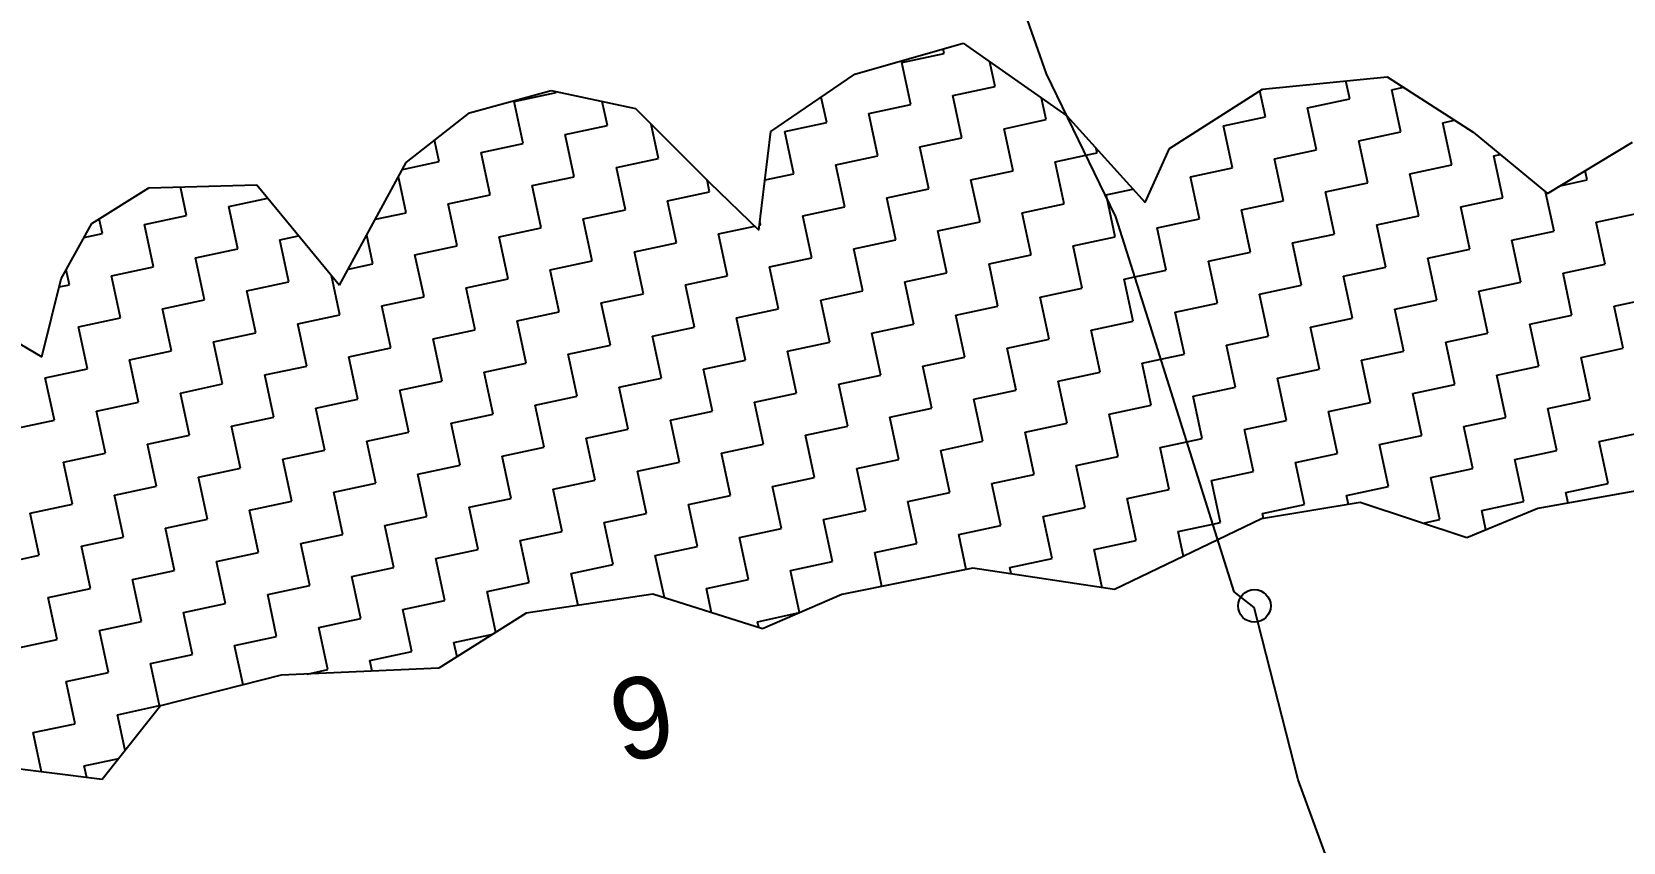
# Model space of a CAD drawing. Header units: metres. Extents: x 291285 to 296393, y 1982985 to 1990470.
# Drawn here: x 293679.7 to 294039.8, y 1988745.8 to 1988929.1 of the extents above; entities that cross this region are included whole.
import ezdxf

# ---------------------------------------------------------------- set-up
doc = ezdxf.new("R2010")
doc.units = ezdxf.units.M
for name, color, linetype in [('POLY_HATCH', 12, 'Continuous'), ('POLY_PARCEL', 6, 'Continuous'), ('SYM_STONE', 1, 'Continuous'), ('TEXT_PARCEL', 7, 'Continuous')]:
    doc.layers.add(name, color=color, linetype=linetype)
doc.styles.add('TEXT_MAP', font='')
doc.styles.get('TEXT_MAP').set_extended_font_data('Kruti Dev 050')

msp = doc.modelspace()

# ---------------------------------------------------------------- linework, layer by layer
at = {"layer": 'POLY_HATCH'}
for p, q in [((293865.92, 1988919.53), (293890.42, 1988926.56)), ((293890.42, 1988926.56), (293913.9, 1988910.14)), ((293846.96, 1988906.58), (293865.92, 1988919.53)), ((293958.18, 1988916.15), (293986.43, 1988918.99)), ((293986.43, 1988918.99), (294005.86, 1988906.43)), ((293778.74, 1988910.84), (293797.25, 1988915.87)), ((293797.25, 1988915.87), (293816.29, 1988911.76)), ((293937.18, 1988902.76), (293958.18, 1988916.15)), ((293816.29, 1988911.76), (293833.05, 1988895.06)), ((293764.4, 1988899.59), (293778.74, 1988910.84)), ((293913.9, 1988910.14), (293931.61, 1988890.54)), ((293844.25, 1988884.3), (293846.96, 1988906.58)), ((294005.86, 1988906.43), (294022.71, 1988892.6)), ((294022.71, 1988892.6), (294041.95, 1988904.19)), ((293931.61, 1988890.54), (293937.18, 1988902.76)), ((293749.33, 1988871.81), (293764.4, 1988899.59)), ((293693.27, 1988885.79), (293706.14, 1988893.88)), ((293706.14, 1988893.88), (293730.59, 1988894.49)), ((293730.59, 1988894.49), (293749.33, 1988871.81)), ((293833.05, 1988895.06), (293844.25, 1988884.3)), ((293686.33, 1988873.27), (293693.27, 1988885.79)), ((293681.92, 1988855.61), (293686.33, 1988873.27)), ((293670.9, 1988862.14), (293681.92, 1988855.61)), ((294049.67, 1988826.5), (294020.51, 1988821.32)), ((293980.32, 1988822.68), (293957.97, 1988818.97)), ((294004.47, 1988814.69), (293980.32, 1988822.68)), ((294020.51, 1988821.32), (294004.47, 1988814.69)), ((293957.97, 1988818.97), (293924.71, 1988802.95)), ((293892.67, 1988807.84), (293862.97, 1988801.84)), ((293924.71, 1988802.95), (293892.67, 1988807.84)), ((293820.2, 1988801.94), (293791.57, 1988797.59)), ((293845.04, 1988794.09), (293820.2, 1988801.94)), ((293862.97, 1988801.84), (293845.04, 1988794.09)), ((293791.57, 1988797.59), (293771.79, 1988785.18)), ((293771.79, 1988785.18), (293736.15, 1988783.6)), ((293736.15, 1988783.6), (293708.78, 1988776.67)), ((293708.78, 1988776.67), (293695.62, 1988759.98)), ((293695.62, 1988759.98), (293667.42, 1988763.55))]:
    msp.add_line(p, q, dxfattribs=at)
at = {"layer": 'POLY_HATCH', "linetype": 'Continuous'}
for p, q in [((293876.59, 1988922.2), (293886.12, 1988924.23)), ((293876.59, 1988922.2), (293886.12, 1988924.23)), ((293878.63, 1988912.67), (293876.59, 1988922.2)), ((293878.63, 1988912.67), (293876.59, 1988922.2)), ((293886.12, 1988924.23), (293885.9, 1988925.26)), ((293886.12, 1988924.23), (293885.9, 1988925.26)), ((293897.68, 1988916.75), (293896.49, 1988922.31)), ((293897.68, 1988916.75), (293896.49, 1988922.31)), ((293788.86, 1988913.38), (293798.38, 1988915.42)), ((293788.86, 1988913.38), (293798.38, 1988915.42)), ((293798.38, 1988915.42), (293798.33, 1988915.63)), ((293798.38, 1988915.42), (293798.33, 1988915.63)), ((293888.15, 1988914.71), (293897.68, 1988916.75)), ((293888.15, 1988914.71), (293897.68, 1988916.75)), ((293890.19, 1988905.19), (293888.15, 1988914.71)), ((293890.19, 1988905.19), (293888.15, 1988914.71)), ((293958.88, 1988909.93), (293957.63, 1988915.8)), ((293958.88, 1988909.93), (293957.63, 1988915.8)), ((293977.93, 1988914.01), (293977.06, 1988918.05)), ((293977.93, 1988914.01), (293977.06, 1988918.05)), ((293987.45, 1988916.05), (293990.1, 1988916.61)), ((293987.45, 1988916.05), (293990.1, 1988916.61)), ((293989.49, 1988906.52), (293987.45, 1988916.05)), ((293989.49, 1988906.52), (293987.45, 1988916.05)), ((293790.9, 1988903.86), (293788.86, 1988913.38)), ((293790.9, 1988903.86), (293788.86, 1988913.38)), ((293809.94, 1988907.93), (293808.77, 1988913.38)), ((293809.94, 1988907.93), (293808.77, 1988913.38)), ((293859.59, 1988908.6), (293858.35, 1988914.36)), ((293859.59, 1988908.6), (293858.35, 1988914.36)), ((293869.11, 1988910.64), (293878.63, 1988912.67)), ((293869.11, 1988910.64), (293878.63, 1988912.67)), ((293909.24, 1988909.27), (293908.2, 1988914.13)), ((293909.24, 1988909.27), (293908.2, 1988914.13)), ((293968.41, 1988911.97), (293977.93, 1988914.01)), ((293968.41, 1988911.97), (293977.93, 1988914.01)), ((293970.44, 1988902.45), (293968.41, 1988911.97)), ((293970.44, 1988902.45), (293968.41, 1988911.97)), ((293800.42, 1988905.9), (293809.94, 1988907.93)), ((293800.42, 1988905.9), (293809.94, 1988907.93)), ((293821.5, 1988900.45), (293819.83, 1988908.23)), ((293821.5, 1988900.45), (293819.83, 1988908.23)), ((293850.07, 1988906.56), (293859.59, 1988908.6)), ((293850.07, 1988906.56), (293859.59, 1988908.6)), ((293871.15, 1988901.12), (293869.11, 1988910.64)), ((293871.15, 1988901.12), (293869.11, 1988910.64)), ((293899.71, 1988907.23), (293909.24, 1988909.27)), ((293899.71, 1988907.23), (293909.24, 1988909.27)), ((293949.36, 1988907.89), (293958.88, 1988909.93)), ((293949.36, 1988907.89), (293958.88, 1988909.93)), ((293951.4, 1988898.37), (293949.36, 1988907.89)), ((293951.4, 1988898.37), (293949.36, 1988907.89)), ((293999.01, 1988908.56), (294001.67, 1988909.13)), ((293999.01, 1988908.56), (294001.67, 1988909.13)), ((294001.05, 1988899.04), (293999.01, 1988908.56)), ((294001.05, 1988899.04), (293999.01, 1988908.56)), ((293771.85, 1988899.78), (293770.82, 1988904.62)), ((293771.85, 1988899.78), (293770.82, 1988904.62)), ((293802.45, 1988896.37), (293800.42, 1988905.9)), ((293802.45, 1988896.37), (293800.42, 1988905.9)), ((293852.1, 1988897.04), (293850.07, 1988906.56)), ((293852.1, 1988897.04), (293850.07, 1988906.56)), ((293880.67, 1988903.15), (293890.19, 1988905.19)), ((293880.67, 1988903.15), (293890.19, 1988905.19)), ((293901.75, 1988897.71), (293899.71, 1988907.23)), ((293901.75, 1988897.71), (293899.71, 1988907.23)), ((293979.97, 1988904.49), (293989.49, 1988906.52)), ((293979.97, 1988904.49), (293989.49, 1988906.52)), ((293982, 1988894.96), (293979.97, 1988904.49)), ((293982, 1988894.96), (293979.97, 1988904.49)), ((293781.37, 1988901.82), (293790.9, 1988903.86)), ((293781.37, 1988901.82), (293790.9, 1988903.86)), ((293783.41, 1988892.3), (293781.37, 1988901.82)), ((293783.41, 1988892.3), (293781.37, 1988901.82)), ((293811.98, 1988898.41), (293821.5, 1988900.45)), ((293811.98, 1988898.41), (293821.5, 1988900.45)), ((293861.63, 1988899.08), (293871.15, 1988901.12)), ((293861.63, 1988899.08), (293871.15, 1988901.12)), ((293882.71, 1988893.63), (293880.67, 1988903.15)), ((293882.71, 1988893.63), (293880.67, 1988903.15)), ((293911.27, 1988899.74), (293918.23, 1988901.23)), ((293911.27, 1988899.74), (293918.23, 1988901.23)), ((293918.23, 1988901.23), (293920.8, 1988901.78)), ((293918.23, 1988901.23), (293920.8, 1988901.78)), ((293920.8, 1988901.78), (293920.59, 1988902.73)), ((293920.8, 1988901.78), (293920.59, 1988902.73)), ((293960.92, 1988900.41), (293970.44, 1988902.45)), ((293960.92, 1988900.41), (293970.44, 1988902.45)), ((293962.96, 1988890.89), (293960.92, 1988900.41)), ((293962.96, 1988890.89), (293960.92, 1988900.41)), ((294010.57, 1988901.08), (294012, 1988901.38)), ((294010.57, 1988901.08), (294012, 1988901.38)), ((294012.61, 1988891.55), (294010.57, 1988901.08)), ((294012.61, 1988891.55), (294010.57, 1988901.08)), ((293763.54, 1988898), (293771.85, 1988899.78)), ((293763.54, 1988898), (293771.85, 1988899.78)), ((293814.01, 1988888.89), (293811.98, 1988898.41)), ((293814.01, 1988888.89), (293811.98, 1988898.41)), ((293845.64, 1988895.66), (293852.1, 1988897.04)), ((293845.64, 1988895.66), (293852.1, 1988897.04)), ((293863.66, 1988889.56), (293861.63, 1988899.08)), ((293863.66, 1988889.56), (293861.63, 1988899.08)), ((293892.23, 1988895.67), (293901.75, 1988897.71)), ((293892.23, 1988895.67), (293901.75, 1988897.71)), ((293913.31, 1988890.22), (293911.27, 1988899.74)), ((293913.31, 1988890.22), (293911.27, 1988899.74)), ((293941.88, 1988896.33), (293951.4, 1988898.37)), ((293941.88, 1988896.33), (293951.4, 1988898.37)), ((293991.53, 1988897), (294001.05, 1988899.04)), ((293991.53, 1988897), (294001.05, 1988899.04)), ((293993.56, 1988887.48), (293991.53, 1988897)), ((293993.56, 1988887.48), (293991.53, 1988897)), ((294031.65, 1988895.63), (294031.21, 1988897.72)), ((294031.65, 1988895.63), (294031.21, 1988897.72)), ((293714.72, 1988887.56), (293713.33, 1988894.06)), ((293714.72, 1988887.56), (293713.33, 1988894.06)), ((293764.37, 1988888.22), (293762.63, 1988896.33)), ((293764.37, 1988888.22), (293762.63, 1988896.33)), ((293792.93, 1988894.34), (293802.45, 1988896.37)), ((293792.93, 1988894.34), (293802.45, 1988896.37)), ((293794.97, 1988884.81), (293792.93, 1988894.34)), ((293794.97, 1988884.81), (293792.93, 1988894.34)), ((293833.06, 1988892.96), (293832.49, 1988895.62)), ((293833.06, 1988892.96), (293832.49, 1988895.62)), ((293873.19, 1988891.59), (293882.71, 1988893.63)), ((293873.19, 1988891.59), (293882.71, 1988893.63)), ((293894.27, 1988886.15), (293892.23, 1988895.67)), ((293894.27, 1988886.15), (293892.23, 1988895.67)), ((293922.83, 1988892.26), (293928.88, 1988893.55)), ((293922.83, 1988892.26), (293928.88, 1988893.55)), ((293943.92, 1988886.81), (293941.88, 1988896.33)), ((293943.92, 1988886.81), (293941.88, 1988896.33)), ((293972.48, 1988892.93), (293982, 1988894.96)), ((293972.48, 1988892.93), (293982, 1988894.96)), ((294025.58, 1988894.33), (294031.65, 1988895.63)), ((294025.58, 1988894.33), (294031.65, 1988895.63)), ((293724.24, 1988889.59), (293733.07, 1988891.48)), ((293724.24, 1988889.59), (293733.07, 1988891.48)), ((293726.28, 1988880.07), (293724.24, 1988889.59)), ((293726.28, 1988880.07), (293724.24, 1988889.59)), ((293773.89, 1988890.26), (293783.41, 1988892.3)), ((293773.89, 1988890.26), (293783.41, 1988892.3)), ((293775.93, 1988880.74), (293773.89, 1988890.26)), ((293775.93, 1988880.74), (293773.89, 1988890.26)), ((293823.54, 1988890.93), (293833.06, 1988892.96)), ((293823.54, 1988890.93), (293833.06, 1988892.96)), ((293825.57, 1988881.4), (293823.54, 1988890.93)), ((293825.57, 1988881.4), (293823.54, 1988890.93)), ((293854.14, 1988887.52), (293863.66, 1988889.56)), ((293854.14, 1988887.52), (293863.66, 1988889.56)), ((293875.22, 1988882.07), (293873.19, 1988891.59)), ((293875.22, 1988882.07), (293873.19, 1988891.59)), ((293903.79, 1988888.18), (293913.31, 1988890.22)), ((293903.79, 1988888.18), (293913.31, 1988890.22)), ((293923.02, 1988891.38), (293922.83, 1988892.26)), ((293923.02, 1988891.38), (293922.83, 1988892.26)), ((293924.87, 1988882.74), (293923.02, 1988891.38)), ((293924.87, 1988882.74), (293923.02, 1988891.38)), ((293953.44, 1988888.85), (293962.96, 1988890.89)), ((293953.44, 1988888.85), (293962.96, 1988890.89)), ((293974.52, 1988883.4), (293972.48, 1988892.93)), ((293974.52, 1988883.4), (293972.48, 1988892.93)), ((294003.09, 1988889.52), (294012.61, 1988891.55)), ((294003.09, 1988889.52), (294012.61, 1988891.55)), ((294005.12, 1988879.99), (294003.09, 1988889.52)), ((294005.12, 1988879.99), (294003.09, 1988889.52)), ((294024.17, 1988884.07), (294022.27, 1988892.96)), ((294024.17, 1988884.07), (294022.27, 1988892.96)), ((293695.67, 1988883.48), (293694.95, 1988886.85)), ((293695.67, 1988883.48), (293694.95, 1988886.85)), ((293705.2, 1988885.52), (293714.72, 1988887.56)), ((293705.2, 1988885.52), (293714.72, 1988887.56)), ((293757.43, 1988886.74), (293764.37, 1988888.22)), ((293757.43, 1988886.74), (293764.37, 1988888.22)), ((293804.49, 1988886.85), (293814.01, 1988888.89)), ((293804.49, 1988886.85), (293814.01, 1988888.89)), ((293806.53, 1988877.33), (293804.49, 1988886.85)), ((293806.53, 1988877.33), (293804.49, 1988886.85)), ((293844.62, 1988885.48), (293844.48, 1988886.14)), ((293844.62, 1988885.48), (293844.48, 1988886.14)), ((293856.18, 1988878), (293854.14, 1988887.52)), ((293856.18, 1988878), (293854.14, 1988887.52)), ((293884.75, 1988884.11), (293894.27, 1988886.15)), ((293884.75, 1988884.11), (293894.27, 1988886.15)), ((293905.83, 1988878.66), (293903.79, 1988888.18)), ((293905.83, 1988878.66), (293903.79, 1988888.18)), ((293934.39, 1988884.77), (293943.92, 1988886.81)), ((293934.39, 1988884.77), (293943.92, 1988886.81)), ((293955.48, 1988879.33), (293953.44, 1988888.85)), ((293955.48, 1988879.33), (293953.44, 1988888.85)), ((293984.04, 1988885.44), (293993.56, 1988887.48)), ((293984.04, 1988885.44), (293993.56, 1988887.48)), ((294033.69, 1988886.11), (294043.21, 1988888.15)), ((294033.69, 1988886.11), (294043.21, 1988888.15)), ((294035.73, 1988876.59), (294033.69, 1988886.11)), ((294035.73, 1988876.59), (294033.69, 1988886.11)), ((293691.49, 1988882.59), (293695.67, 1988883.48)), ((293691.49, 1988882.59), (293695.67, 1988883.48)), ((293707.23, 1988876), (293705.2, 1988885.52)), ((293707.23, 1988876), (293705.2, 1988885.52)), ((293735.8, 1988882.11), (293740.07, 1988883.02)), ((293735.8, 1988882.11), (293740.07, 1988883.02)), ((293756.88, 1988876.66), (293755.49, 1988883.16)), ((293756.88, 1988876.66), (293755.49, 1988883.16)), ((293785.45, 1988882.78), (293794.97, 1988884.81)), ((293785.45, 1988882.78), (293794.97, 1988884.81)), ((293787.49, 1988873.25), (293785.45, 1988882.78)), ((293787.49, 1988873.25), (293785.45, 1988882.78)), ((293835.1, 1988883.44), (293843.31, 1988885.2)), ((293835.1, 1988883.44), (293843.31, 1988885.2)), ((293837.13, 1988873.92), (293835.1, 1988883.44)), ((293837.13, 1988873.92), (293835.1, 1988883.44)), ((293844.39, 1988885.43), (293844.62, 1988885.48)), ((293844.39, 1988885.43), (293844.62, 1988885.48)), ((293886.78, 1988874.59), (293884.75, 1988884.11)), ((293886.78, 1988874.59), (293884.75, 1988884.11)), ((293915.35, 1988880.7), (293924.87, 1988882.74)), ((293915.35, 1988880.7), (293924.87, 1988882.74)), ((293936.43, 1988875.25), (293934.39, 1988884.77)), ((293936.43, 1988875.25), (293934.39, 1988884.77)), ((293965, 1988881.37), (293974.52, 1988883.4)), ((293965, 1988881.37), (293974.52, 1988883.4)), ((293986.08, 1988875.92), (293984.04, 1988885.44)), ((293986.08, 1988875.92), (293984.04, 1988885.44)), ((294014.65, 1988882.03), (294024.17, 1988884.07)), ((294014.65, 1988882.03), (294024.17, 1988884.07)), ((293716.76, 1988878.03), (293726.28, 1988880.07)), ((293716.76, 1988878.03), (293726.28, 1988880.07)), ((293737.84, 1988872.59), (293735.8, 1988882.11)), ((293737.84, 1988872.59), (293735.8, 1988882.11)), ((293766.4, 1988878.7), (293775.93, 1988880.74)), ((293766.4, 1988878.7), (293775.93, 1988880.74)), ((293768.44, 1988869.18), (293766.4, 1988878.7)), ((293768.44, 1988869.18), (293766.4, 1988878.7)), ((293816.05, 1988879.37), (293825.57, 1988881.4)), ((293816.05, 1988879.37), (293825.57, 1988881.4)), ((293818.09, 1988869.84), (293816.05, 1988879.37)), ((293818.09, 1988869.84), (293816.05, 1988879.37)), ((293865.7, 1988880.03), (293875.22, 1988882.07)), ((293865.7, 1988880.03), (293875.22, 1988882.07)), ((293867.74, 1988870.51), (293865.7, 1988880.03)), ((293867.74, 1988870.51), (293865.7, 1988880.03)), ((293917.39, 1988871.18), (293915.35, 1988880.7)), ((293917.39, 1988871.18), (293915.35, 1988880.7)), ((293945.95, 1988877.29), (293955.48, 1988879.33)), ((293945.95, 1988877.29), (293955.48, 1988879.33)), ((293967.04, 1988871.84), (293965, 1988881.37)), ((293967.04, 1988871.84), (293965, 1988881.37)), ((293995.6, 1988877.96), (294005.12, 1988879.99)), ((293995.6, 1988877.96), (294005.12, 1988879.99)), ((294016.68, 1988872.51), (294014.65, 1988882.03)), ((294016.68, 1988872.51), (294014.65, 1988882.03)), ((293688.19, 1988871.92), (293687.46, 1988875.32)), ((293688.19, 1988871.92), (293687.46, 1988875.32)), ((293697.71, 1988873.96), (293707.23, 1988876)), ((293697.71, 1988873.96), (293707.23, 1988876)), ((293718.79, 1988868.51), (293716.76, 1988878.03)), ((293718.79, 1988868.51), (293716.76, 1988878.03)), ((293751.32, 1988875.47), (293756.88, 1988876.66)), ((293751.32, 1988875.47), (293756.88, 1988876.66)), ((293797.01, 1988875.29), (293806.53, 1988877.33)), ((293797.01, 1988875.29), (293806.53, 1988877.33)), ((293799.05, 1988865.77), (293797.01, 1988875.29)), ((293799.05, 1988865.77), (293797.01, 1988875.29)), ((293846.66, 1988875.96), (293856.18, 1988878)), ((293846.66, 1988875.96), (293856.18, 1988878)), ((293848.69, 1988866.44), (293846.66, 1988875.96)), ((293848.69, 1988866.44), (293846.66, 1988875.96)), ((293896.31, 1988876.62), (293905.83, 1988878.66)), ((293896.31, 1988876.62), (293905.83, 1988878.66)), ((293898.34, 1988867.1), (293896.31, 1988876.62)), ((293898.34, 1988867.1), (293896.31, 1988876.62)), ((293929.29, 1988873.72), (293936.43, 1988875.25)), ((293929.29, 1988873.72), (293936.43, 1988875.25)), ((293947.99, 1988867.77), (293945.95, 1988877.29)), ((293947.99, 1988867.77), (293945.95, 1988877.29)), ((293976.56, 1988873.88), (293986.08, 1988875.92)), ((293976.56, 1988873.88), (293986.08, 1988875.92)), ((293997.64, 1988868.43), (293995.6, 1988877.96)), ((293997.64, 1988868.43), (293995.6, 1988877.96)), ((294026.21, 1988874.55), (294035.73, 1988876.59)), ((294026.21, 1988874.55), (294035.73, 1988876.59)), ((293685.87, 1988871.42), (293688.19, 1988871.92)), ((293685.87, 1988871.42), (293688.19, 1988871.92)), ((293699.75, 1988864.44), (293697.71, 1988873.96)), ((293699.75, 1988864.44), (293697.71, 1988873.96)), ((293728.32, 1988870.55), (293737.84, 1988872.59)), ((293728.32, 1988870.55), (293737.84, 1988872.59)), ((293749.4, 1988865.1), (293747.48, 1988874.05)), ((293749.4, 1988865.1), (293747.48, 1988874.05)), ((293777.96, 1988871.22), (293787.49, 1988873.25)), ((293777.96, 1988871.22), (293787.49, 1988873.25)), ((293827.61, 1988871.88), (293837.13, 1988873.92)), ((293827.61, 1988871.88), (293837.13, 1988873.92)), ((293829.65, 1988862.36), (293827.61, 1988871.88)), ((293829.65, 1988862.36), (293827.61, 1988871.88)), ((293877.26, 1988872.55), (293886.78, 1988874.59)), ((293877.26, 1988872.55), (293886.78, 1988874.59)), ((293879.3, 1988863.03), (293877.26, 1988872.55)), ((293879.3, 1988863.03), (293877.26, 1988872.55)), ((293926.91, 1988873.21), (293929.29, 1988873.72)), ((293926.91, 1988873.21), (293929.29, 1988873.72)), ((293928.95, 1988863.69), (293926.91, 1988873.21)), ((293928.95, 1988863.69), (293926.91, 1988873.21)), ((293957.51, 1988869.81), (293967.04, 1988871.84)), ((293957.51, 1988869.81), (293967.04, 1988871.84)), ((293978.6, 1988864.36), (293976.56, 1988873.88)), ((293978.6, 1988864.36), (293976.56, 1988873.88)), ((294007.16, 1988870.47), (294016.68, 1988872.51)), ((294007.16, 1988870.47), (294016.68, 1988872.51)), ((294028.24, 1988865.03), (294026.21, 1988874.55)), ((294028.24, 1988865.03), (294026.21, 1988874.55)), ((293709.27, 1988866.47), (293718.79, 1988868.51)), ((293709.27, 1988866.47), (293718.79, 1988868.51)), ((293730.35, 1988861.03), (293728.32, 1988870.55)), ((293730.35, 1988861.03), (293728.32, 1988870.55)), ((293758.92, 1988867.14), (293768.44, 1988869.18)), ((293758.92, 1988867.14), (293768.44, 1988869.18)), ((293780, 1988861.69), (293777.96, 1988871.22)), ((293780, 1988861.69), (293777.96, 1988871.22)), ((293808.57, 1988867.81), (293818.09, 1988869.84)), ((293808.57, 1988867.81), (293818.09, 1988869.84)), ((293858.22, 1988868.47), (293867.74, 1988870.51)), ((293858.22, 1988868.47), (293867.74, 1988870.51)), ((293860.25, 1988858.95), (293858.22, 1988868.47)), ((293860.25, 1988858.95), (293858.22, 1988868.47)), ((293907.87, 1988869.14), (293917.39, 1988871.18)), ((293907.87, 1988869.14), (293917.39, 1988871.18)), ((293909.9, 1988859.62), (293907.87, 1988869.14)), ((293909.9, 1988859.62), (293907.87, 1988869.14)), ((293959.55, 1988860.28), (293957.51, 1988869.81)), ((293959.55, 1988860.28), (293957.51, 1988869.81)), ((293988.12, 1988866.4), (293997.64, 1988868.43)), ((293988.12, 1988866.4), (293997.64, 1988868.43)), ((294009.2, 1988860.95), (294007.16, 1988870.47)), ((294009.2, 1988860.95), (294007.16, 1988870.47)), ((294037.77, 1988867.06), (294047.29, 1988869.1)), ((294037.77, 1988867.06), (294047.29, 1988869.1)), ((293690.23, 1988862.4), (293699.75, 1988864.44)), ((293690.23, 1988862.4), (293699.75, 1988864.44)), ((293711.31, 1988856.95), (293709.27, 1988866.47)), ((293711.31, 1988856.95), (293709.27, 1988866.47)), ((293739.88, 1988863.06), (293749.4, 1988865.1)), ((293739.88, 1988863.06), (293749.4, 1988865.1)), ((293760.96, 1988857.62), (293758.92, 1988867.14)), ((293760.96, 1988857.62), (293758.92, 1988867.14)), ((293789.52, 1988863.73), (293799.05, 1988865.77)), ((293789.52, 1988863.73), (293799.05, 1988865.77)), ((293810.61, 1988858.28), (293808.57, 1988867.81)), ((293810.61, 1988858.28), (293808.57, 1988867.81)), ((293839.17, 1988864.4), (293848.69, 1988866.44)), ((293839.17, 1988864.4), (293848.69, 1988866.44)), ((293841.21, 1988854.88), (293839.17, 1988864.4)), ((293841.21, 1988854.88), (293839.17, 1988864.4)), ((293888.82, 1988865.06), (293898.34, 1988867.1)), ((293888.82, 1988865.06), (293898.34, 1988867.1)), ((293890.86, 1988855.54), (293888.82, 1988865.06)), ((293890.86, 1988855.54), (293888.82, 1988865.06)), ((293938.47, 1988865.73), (293947.99, 1988867.77)), ((293938.47, 1988865.73), (293947.99, 1988867.77)), ((293940.51, 1988856.21), (293938.47, 1988865.73)), ((293940.51, 1988856.21), (293938.47, 1988865.73)), ((293969.07, 1988862.32), (293978.6, 1988864.36)), ((293969.07, 1988862.32), (293978.6, 1988864.36)), ((293990.16, 1988856.87), (293988.12, 1988866.4)), ((293990.16, 1988856.87), (293988.12, 1988866.4)), ((294018.72, 1988862.99), (294028.24, 1988865.03)), ((294018.72, 1988862.99), (294028.24, 1988865.03)), ((294039.8, 1988857.54), (294037.77, 1988867.06)), ((294039.8, 1988857.54), (294037.77, 1988867.06)), ((293692.26, 1988852.88), (293690.23, 1988862.4)), ((293692.26, 1988852.88), (293690.23, 1988862.4)), ((293720.83, 1988858.99), (293730.35, 1988861.03)), ((293720.83, 1988858.99), (293730.35, 1988861.03)), ((293741.91, 1988853.54), (293739.88, 1988863.06)), ((293741.91, 1988853.54), (293739.88, 1988863.06)), ((293770.48, 1988859.66), (293780, 1988861.69)), ((293770.48, 1988859.66), (293780, 1988861.69)), ((293791.56, 1988854.21), (293789.52, 1988863.73)), ((293791.56, 1988854.21), (293789.52, 1988863.73)), ((293820.13, 1988860.32), (293829.65, 1988862.36)), ((293820.13, 1988860.32), (293829.65, 1988862.36)), ((293869.78, 1988860.99), (293879.3, 1988863.03)), ((293869.78, 1988860.99), (293879.3, 1988863.03)), ((293871.81, 1988851.47), (293869.78, 1988860.99)), ((293871.81, 1988851.47), (293869.78, 1988860.99)), ((293919.43, 1988861.66), (293928.95, 1988863.69)), ((293919.43, 1988861.66), (293928.95, 1988863.69)), ((293921.46, 1988852.13), (293919.43, 1988861.66)), ((293921.46, 1988852.13), (293919.43, 1988861.66)), ((293971.11, 1988852.8), (293969.07, 1988862.32)), ((293971.11, 1988852.8), (293969.07, 1988862.32)), ((293999.68, 1988858.91), (294009.2, 1988860.95)), ((293999.68, 1988858.91), (294009.2, 1988860.95)), ((294020.76, 1988853.47), (294018.72, 1988862.99)), ((294020.76, 1988853.47), (294018.72, 1988862.99)), ((293722.87, 1988849.47), (293720.83, 1988858.99)), ((293722.87, 1988849.47), (293720.83, 1988858.99)), ((293751.44, 1988855.58), (293760.96, 1988857.62)), ((293751.44, 1988855.58), (293760.96, 1988857.62)), ((293772.52, 1988850.13), (293770.48, 1988859.66)), ((293772.52, 1988850.13), (293770.48, 1988859.66)), ((293801.08, 1988856.25), (293810.61, 1988858.28)), ((293801.08, 1988856.25), (293810.61, 1988858.28)), ((293822.17, 1988850.8), (293820.13, 1988860.32)), ((293822.17, 1988850.8), (293820.13, 1988860.32)), ((293850.73, 1988856.91), (293860.25, 1988858.95)), ((293850.73, 1988856.91), (293860.25, 1988858.95)), ((293900.38, 1988857.58), (293909.9, 1988859.62)), ((293900.38, 1988857.58), (293909.9, 1988859.62)), ((293902.42, 1988848.06), (293900.38, 1988857.58)), ((293902.42, 1988848.06), (293900.38, 1988857.58)), ((293950.03, 1988858.25), (293959.55, 1988860.28)), ((293950.03, 1988858.25), (293959.55, 1988860.28)), ((293952.07, 1988848.72), (293950.03, 1988858.25)), ((293952.07, 1988848.72), (293950.03, 1988858.25)), ((294001.72, 1988849.39), (293999.68, 1988858.91)), ((294001.72, 1988849.39), (293999.68, 1988858.91)), ((294030.28, 1988855.5), (294039.8, 1988857.54)), ((294030.28, 1988855.5), (294039.8, 1988857.54)), ((293701.79, 1988854.91), (293711.31, 1988856.95)), ((293701.79, 1988854.91), (293711.31, 1988856.95)), ((293703.82, 1988845.39), (293701.79, 1988854.91)), ((293703.82, 1988845.39), (293701.79, 1988854.91)), ((293732.39, 1988851.51), (293741.91, 1988853.54)), ((293732.39, 1988851.51), (293741.91, 1988853.54)), ((293753.47, 1988846.06), (293751.44, 1988855.58)), ((293753.47, 1988846.06), (293751.44, 1988855.58)), ((293782.04, 1988852.17), (293791.56, 1988854.21)), ((293782.04, 1988852.17), (293791.56, 1988854.21)), ((293803.12, 1988846.72), (293801.08, 1988856.25)), ((293803.12, 1988846.72), (293801.08, 1988856.25)), ((293831.69, 1988852.84), (293841.21, 1988854.88)), ((293831.69, 1988852.84), (293841.21, 1988854.88)), ((293852.77, 1988847.39), (293850.73, 1988856.91)), ((293852.77, 1988847.39), (293850.73, 1988856.91)), ((293881.34, 1988853.5), (293890.86, 1988855.54)), ((293881.34, 1988853.5), (293890.86, 1988855.54)), ((293883.37, 1988843.98), (293881.34, 1988853.5)), ((293883.37, 1988843.98), (293881.34, 1988853.5)), ((293930.98, 1988854.17), (293935.18, 1988855.07)), ((293930.98, 1988854.17), (293935.18, 1988855.07)), ((293933.02, 1988844.65), (293930.98, 1988854.17)), ((293933.02, 1988844.65), (293930.98, 1988854.17)), ((293935.18, 1988855.07), (293940.51, 1988856.21)), ((293935.18, 1988855.07), (293940.51, 1988856.21)), ((293980.63, 1988854.84), (293990.16, 1988856.87)), ((293980.63, 1988854.84), (293990.16, 1988856.87)), ((293982.67, 1988845.31), (293980.63, 1988854.84)), ((293982.67, 1988845.31), (293980.63, 1988854.84)), ((294032.32, 1988845.98), (294030.28, 1988855.5)), ((294032.32, 1988845.98), (294030.28, 1988855.5)), ((293682.74, 1988850.84), (293692.26, 1988852.88)), ((293682.74, 1988850.84), (293692.26, 1988852.88)), ((293684.78, 1988841.32), (293682.74, 1988850.84)), ((293684.78, 1988841.32), (293682.74, 1988850.84)), ((293734.43, 1988841.98), (293732.39, 1988851.51)), ((293734.43, 1988841.98), (293732.39, 1988851.51)), ((293762.99, 1988848.1), (293772.52, 1988850.13)), ((293762.99, 1988848.1), (293772.52, 1988850.13)), ((293784.08, 1988842.65), (293782.04, 1988852.17)), ((293784.08, 1988842.65), (293782.04, 1988852.17)), ((293812.64, 1988848.76), (293822.17, 1988850.8)), ((293812.64, 1988848.76), (293822.17, 1988850.8)), ((293833.73, 1988843.32), (293831.69, 1988852.84)), ((293833.73, 1988843.32), (293831.69, 1988852.84)), ((293862.29, 1988849.43), (293871.81, 1988851.47)), ((293862.29, 1988849.43), (293871.81, 1988851.47)), ((293911.94, 1988850.1), (293921.46, 1988852.13)), ((293911.94, 1988850.1), (293921.46, 1988852.13)), ((293913.98, 1988840.57), (293911.94, 1988850.1)), ((293913.98, 1988840.57), (293911.94, 1988850.1)), ((293961.59, 1988850.76), (293971.11, 1988852.8)), ((293961.59, 1988850.76), (293971.11, 1988852.8)), ((293963.63, 1988841.24), (293961.59, 1988850.76)), ((293963.63, 1988841.24), (293961.59, 1988850.76)), ((294011.24, 1988851.43), (294020.76, 1988853.47)), ((294011.24, 1988851.43), (294020.76, 1988853.47)), ((294013.28, 1988841.91), (294011.24, 1988851.43)), ((294013.28, 1988841.91), (294011.24, 1988851.43)), ((293713.35, 1988847.43), (293722.87, 1988849.47)), ((293713.35, 1988847.43), (293722.87, 1988849.47)), ((293715.38, 1988837.91), (293713.35, 1988847.43)), ((293715.38, 1988837.91), (293713.35, 1988847.43)), ((293765.03, 1988838.57), (293762.99, 1988848.1)), ((293765.03, 1988838.57), (293762.99, 1988848.1)), ((293793.6, 1988844.69), (293803.12, 1988846.72)), ((293793.6, 1988844.69), (293803.12, 1988846.72)), ((293814.68, 1988839.24), (293812.64, 1988848.76)), ((293814.68, 1988839.24), (293812.64, 1988848.76)), ((293843.25, 1988845.35), (293852.77, 1988847.39)), ((293843.25, 1988845.35), (293852.77, 1988847.39)), ((293864.33, 1988839.91), (293862.29, 1988849.43)), ((293864.33, 1988839.91), (293862.29, 1988849.43)), ((293892.9, 1988846.02), (293902.42, 1988848.06)), ((293892.9, 1988846.02), (293902.42, 1988848.06)), ((293942.54, 1988846.69), (293952.07, 1988848.72)), ((293942.54, 1988846.69), (293952.07, 1988848.72)), ((293944.58, 1988837.16), (293942.54, 1988846.69)), ((293944.58, 1988837.16), (293942.54, 1988846.69)), ((293992.19, 1988847.35), (294001.72, 1988849.39)), ((293992.19, 1988847.35), (294001.72, 1988849.39)), ((293994.23, 1988837.83), (293992.19, 1988847.35)), ((293994.23, 1988837.83), (293992.19, 1988847.35)), ((293694.3, 1988843.35), (293703.82, 1988845.39)), ((293694.3, 1988843.35), (293703.82, 1988845.39)), ((293696.34, 1988833.83), (293694.3, 1988843.35)), ((293696.34, 1988833.83), (293694.3, 1988843.35)), ((293743.95, 1988844.02), (293753.47, 1988846.06)), ((293743.95, 1988844.02), (293753.47, 1988846.06)), ((293745.99, 1988834.5), (293743.95, 1988844.02)), ((293745.99, 1988834.5), (293743.95, 1988844.02)), ((293795.64, 1988835.16), (293793.6, 1988844.69)), ((293795.64, 1988835.16), (293793.6, 1988844.69)), ((293824.2, 1988841.28), (293833.73, 1988843.32)), ((293824.2, 1988841.28), (293833.73, 1988843.32)), ((293845.29, 1988835.83), (293843.25, 1988845.35)), ((293845.29, 1988835.83), (293843.25, 1988845.35)), ((293873.85, 1988841.94), (293883.37, 1988843.98)), ((293873.85, 1988841.94), (293883.37, 1988843.98)), ((293894.93, 1988836.5), (293892.9, 1988846.02)), ((293894.93, 1988836.5), (293892.9, 1988846.02)), ((293923.5, 1988842.61), (293933.02, 1988844.65)), ((293923.5, 1988842.61), (293933.02, 1988844.65)), ((293973.15, 1988843.28), (293982.67, 1988845.31)), ((293973.15, 1988843.28), (293982.67, 1988845.31)), ((293975.19, 1988833.75), (293973.15, 1988843.28)), ((293975.19, 1988833.75), (293973.15, 1988843.28)), ((294022.8, 1988843.94), (294032.32, 1988845.98)), ((294022.8, 1988843.94), (294032.32, 1988845.98)), ((294024.84, 1988834.42), (294022.8, 1988843.94)), ((294024.84, 1988834.42), (294022.8, 1988843.94)), ((293675.26, 1988839.28), (293684.78, 1988841.32)), ((293675.26, 1988839.28), (293684.78, 1988841.32)), ((293724.91, 1988839.95), (293734.43, 1988841.98)), ((293724.91, 1988839.95), (293734.43, 1988841.98)), ((293726.94, 1988830.42), (293724.91, 1988839.95)), ((293726.94, 1988830.42), (293724.91, 1988839.95)), ((293774.55, 1988840.61), (293784.08, 1988842.65)), ((293774.55, 1988840.61), (293784.08, 1988842.65)), ((293776.59, 1988831.09), (293774.55, 1988840.61)), ((293776.59, 1988831.09), (293774.55, 1988840.61)), ((293805.16, 1988837.2), (293814.68, 1988839.24)), ((293805.16, 1988837.2), (293814.68, 1988839.24)), ((293826.24, 1988831.76), (293824.2, 1988841.28)), ((293826.24, 1988831.76), (293824.2, 1988841.28)), ((293854.81, 1988837.87), (293864.33, 1988839.91)), ((293854.81, 1988837.87), (293864.33, 1988839.91)), ((293875.89, 1988832.42), (293873.85, 1988841.94)), ((293875.89, 1988832.42), (293873.85, 1988841.94)), ((293904.46, 1988838.54), (293913.98, 1988840.57)), ((293904.46, 1988838.54), (293913.98, 1988840.57)), ((293925.54, 1988833.09), (293923.5, 1988842.61)), ((293925.54, 1988833.09), (293923.5, 1988842.61)), ((293954.1, 1988839.2), (293963.63, 1988841.24)), ((293954.1, 1988839.2), (293963.63, 1988841.24)), ((293956.14, 1988829.68), (293954.1, 1988839.2)), ((293956.14, 1988829.68), (293954.1, 1988839.2)), ((294003.75, 1988839.87), (294013.28, 1988841.91)), ((294003.75, 1988839.87), (294013.28, 1988841.91)), ((294005.79, 1988830.35), (294003.75, 1988839.87)), ((294005.79, 1988830.35), (294003.75, 1988839.87)), ((293705.86, 1988835.87), (293715.38, 1988837.91)), ((293705.86, 1988835.87), (293715.38, 1988837.91)), ((293707.9, 1988826.35), (293705.86, 1988835.87)), ((293707.9, 1988826.35), (293705.86, 1988835.87)), ((293755.51, 1988836.54), (293765.03, 1988838.57)), ((293755.51, 1988836.54), (293765.03, 1988838.57)), ((293757.55, 1988827.01), (293755.51, 1988836.54)), ((293757.55, 1988827.01), (293755.51, 1988836.54)), ((293807.2, 1988827.68), (293805.16, 1988837.2)), ((293807.2, 1988827.68), (293805.16, 1988837.2)), ((293835.76, 1988833.79), (293845.29, 1988835.83)), ((293835.76, 1988833.79), (293845.29, 1988835.83)), ((293856.85, 1988828.35), (293854.81, 1988837.87)), ((293856.85, 1988828.35), (293854.81, 1988837.87)), ((293885.41, 1988834.46), (293894.93, 1988836.5)), ((293885.41, 1988834.46), (293894.93, 1988836.5)), ((293906.49, 1988829.01), (293904.46, 1988838.54)), ((293906.49, 1988829.01), (293904.46, 1988838.54)), ((293935.06, 1988835.13), (293941.07, 1988836.41)), ((293935.06, 1988835.13), (293941.07, 1988836.41)), ((293941.07, 1988836.41), (293944.58, 1988837.16)), ((293941.07, 1988836.41), (293944.58, 1988837.16)), ((293984.71, 1988835.79), (293994.23, 1988837.83)), ((293984.71, 1988835.79), (293994.23, 1988837.83)), ((293986.75, 1988826.27), (293984.71, 1988835.79)), ((293986.75, 1988826.27), (293984.71, 1988835.79)), ((294034.36, 1988836.46), (294043.88, 1988838.5)), ((294034.36, 1988836.46), (294043.88, 1988838.5)), ((294036.4, 1988826.94), (294034.36, 1988836.46)), ((294036.4, 1988826.94), (294034.36, 1988836.46)), ((293686.82, 1988831.79), (293696.34, 1988833.83)), ((293686.82, 1988831.79), (293696.34, 1988833.83)), ((293736.47, 1988832.46), (293745.99, 1988834.5)), ((293736.47, 1988832.46), (293745.99, 1988834.5)), ((293738.5, 1988822.94), (293736.47, 1988832.46)), ((293738.5, 1988822.94), (293736.47, 1988832.46)), ((293786.11, 1988833.13), (293795.64, 1988835.16)), ((293786.11, 1988833.13), (293795.64, 1988835.16)), ((293788.15, 1988823.6), (293786.11, 1988833.13)), ((293788.15, 1988823.6), (293786.11, 1988833.13)), ((293837.8, 1988824.27), (293835.76, 1988833.79)), ((293837.8, 1988824.27), (293835.76, 1988833.79)), ((293866.37, 1988830.38), (293875.89, 1988832.42)), ((293866.37, 1988830.38), (293875.89, 1988832.42)), ((293887.45, 1988824.94), (293885.41, 1988834.46)), ((293887.45, 1988824.94), (293885.41, 1988834.46)), ((293916.02, 1988831.05), (293925.54, 1988833.09)), ((293916.02, 1988831.05), (293925.54, 1988833.09)), ((293937.1, 1988825.6), (293935.06, 1988835.13)), ((293937.1, 1988825.6), (293935.06, 1988835.13)), ((293965.66, 1988831.72), (293975.19, 1988833.75)), ((293965.66, 1988831.72), (293975.19, 1988833.75)), ((294015.31, 1988832.38), (294024.84, 1988834.42)), ((294015.31, 1988832.38), (294024.84, 1988834.42)), ((294017.35, 1988822.86), (294015.31, 1988832.38)), ((294017.35, 1988822.86), (294015.31, 1988832.38)), ((293688.86, 1988822.27), (293686.82, 1988831.79)), ((293688.86, 1988822.27), (293686.82, 1988831.79)), ((293717.42, 1988828.39), (293726.94, 1988830.42)), ((293717.42, 1988828.39), (293726.94, 1988830.42)), ((293719.46, 1988818.86), (293717.42, 1988828.39)), ((293719.46, 1988818.86), (293717.42, 1988828.39)), ((293767.07, 1988829.05), (293776.59, 1988831.09)), ((293767.07, 1988829.05), (293776.59, 1988831.09)), ((293769.11, 1988819.53), (293767.07, 1988829.05)), ((293769.11, 1988819.53), (293767.07, 1988829.05)), ((293816.72, 1988829.72), (293826.24, 1988831.76)), ((293816.72, 1988829.72), (293826.24, 1988831.76)), ((293818.76, 1988820.2), (293816.72, 1988829.72)), ((293818.76, 1988820.2), (293816.72, 1988829.72)), ((293847.32, 1988826.31), (293856.85, 1988828.35)), ((293847.32, 1988826.31), (293856.85, 1988828.35)), ((293868.41, 1988820.86), (293866.37, 1988830.38)), ((293868.41, 1988820.86), (293866.37, 1988830.38)), ((293896.97, 1988826.98), (293906.49, 1988829.01)), ((293896.97, 1988826.98), (293906.49, 1988829.01)), ((293918.05, 1988821.53), (293916.02, 1988831.05)), ((293918.05, 1988821.53), (293916.02, 1988831.05)), ((293946.62, 1988827.64), (293956.14, 1988829.68)), ((293946.62, 1988827.64), (293956.14, 1988829.68)), ((293967.7, 1988822.2), (293965.66, 1988831.72)), ((293967.7, 1988822.2), (293965.66, 1988831.72)), ((293996.27, 1988828.31), (294005.79, 1988830.35)), ((293996.27, 1988828.31), (294005.79, 1988830.35)), ((293998.31, 1988818.79), (293996.27, 1988828.31)), ((293998.31, 1988818.79), (293996.27, 1988828.31)), ((293698.38, 1988824.31), (293707.9, 1988826.35)), ((293698.38, 1988824.31), (293707.9, 1988826.35)), ((293748.03, 1988824.98), (293757.55, 1988827.01)), ((293748.03, 1988824.98), (293757.55, 1988827.01)), ((293750.06, 1988815.45), (293748.03, 1988824.98)), ((293750.06, 1988815.45), (293748.03, 1988824.98)), ((293797.67, 1988825.64), (293807.2, 1988827.68)), ((293797.67, 1988825.64), (293807.2, 1988827.68)), ((293799.71, 1988816.12), (293797.67, 1988825.64)), ((293799.71, 1988816.12), (293797.67, 1988825.64)), ((293849.36, 1988816.79), (293847.32, 1988826.31)), ((293849.36, 1988816.79), (293847.32, 1988826.31)), ((293877.93, 1988822.9), (293887.45, 1988824.94)), ((293877.93, 1988822.9), (293887.45, 1988824.94)), ((293899.01, 1988817.45), (293896.97, 1988826.98)), ((293899.01, 1988817.45), (293896.97, 1988826.98)), ((293927.58, 1988823.57), (293937.1, 1988825.6)), ((293927.58, 1988823.57), (293937.1, 1988825.6)), ((293948.66, 1988818.12), (293946.62, 1988827.64)), ((293948.66, 1988818.12), (293946.62, 1988827.64)), ((293977.22, 1988824.23), (293986.75, 1988826.27)), ((293977.22, 1988824.23), (293986.75, 1988826.27)), ((294026.87, 1988824.9), (294036.4, 1988826.94)), ((294026.87, 1988824.9), (294036.4, 1988826.94)), ((294027.38, 1988822.54), (294026.87, 1988824.9)), ((294027.38, 1988822.54), (294026.87, 1988824.9)), ((293679.33, 1988820.23), (293688.86, 1988822.27)), ((293679.33, 1988820.23), (293688.86, 1988822.27)), ((293700.42, 1988814.79), (293698.38, 1988824.31)), ((293700.42, 1988814.79), (293698.38, 1988824.31)), ((293728.98, 1988820.9), (293738.5, 1988822.94)), ((293728.98, 1988820.9), (293738.5, 1988822.94)), ((293778.63, 1988821.57), (293788.15, 1988823.6)), ((293778.63, 1988821.57), (293788.15, 1988823.6)), ((293780.67, 1988812.05), (293778.63, 1988821.57)), ((293780.67, 1988812.05), (293778.63, 1988821.57)), ((293828.28, 1988822.23), (293837.8, 1988824.27)), ((293828.28, 1988822.23), (293837.8, 1988824.27)), ((293830.32, 1988812.71), (293828.28, 1988822.23)), ((293830.32, 1988812.71), (293828.28, 1988822.23)), ((293879.97, 1988813.38), (293877.93, 1988822.9)), ((293879.97, 1988813.38), (293877.93, 1988822.9)), ((293908.53, 1988819.49), (293918.05, 1988821.53)), ((293908.53, 1988819.49), (293918.05, 1988821.53)), ((293929.61, 1988814.04), (293927.58, 1988823.57)), ((293929.61, 1988814.04), (293927.58, 1988823.57)), ((293958.18, 1988820.16), (293967.7, 1988822.2)), ((293958.18, 1988820.16), (293967.7, 1988822.2)), ((293977.65, 1988822.24), (293977.22, 1988824.23)), ((293977.65, 1988822.24), (293977.22, 1988824.23)), ((294007.83, 1988820.82), (294017.35, 1988822.86)), ((294007.83, 1988820.82), (294017.35, 1988822.86)), ((293681.37, 1988810.71), (293679.33, 1988820.23)), ((293681.37, 1988810.71), (293679.33, 1988820.23)), ((293709.94, 1988816.83), (293719.46, 1988818.86)), ((293709.94, 1988816.83), (293719.46, 1988818.86)), ((293731.02, 1988811.38), (293728.98, 1988820.9)), ((293731.02, 1988811.38), (293728.98, 1988820.9)), ((293759.59, 1988817.49), (293769.11, 1988819.53)), ((293759.59, 1988817.49), (293769.11, 1988819.53)), ((293761.62, 1988807.97), (293759.59, 1988817.49)), ((293761.62, 1988807.97), (293759.59, 1988817.49)), ((293809.23, 1988818.16), (293818.76, 1988820.2)), ((293809.23, 1988818.16), (293818.76, 1988820.2)), ((293811.27, 1988808.64), (293809.23, 1988818.16)), ((293811.27, 1988808.64), (293809.23, 1988818.16)), ((293858.88, 1988818.82), (293868.41, 1988820.86)), ((293858.88, 1988818.82), (293868.41, 1988820.86)), ((293860.92, 1988809.3), (293858.88, 1988818.82)), ((293860.92, 1988809.3), (293858.88, 1988818.82)), ((293910.57, 1988809.97), (293908.53, 1988819.49)), ((293910.57, 1988809.97), (293908.53, 1988819.49)), ((293939.14, 1988816.08), (293946.97, 1988817.76)), ((293939.14, 1988816.08), (293946.97, 1988817.76)), ((293946.97, 1988817.76), (293948.66, 1988818.12)), ((293946.97, 1988817.76), (293948.66, 1988818.12)), ((293958.42, 1988819.04), (293958.18, 1988820.16)), ((293958.42, 1988819.04), (293958.18, 1988820.16)), ((293994.53, 1988817.98), (293998.31, 1988818.79)), ((293994.53, 1988817.98), (293998.31, 1988818.79)), ((294008.76, 1988816.46), (294007.83, 1988820.82)), ((294008.76, 1988816.46), (294007.83, 1988820.82)), ((293690.89, 1988812.75), (293700.42, 1988814.79)), ((293690.89, 1988812.75), (293700.42, 1988814.79)), ((293711.98, 1988807.3), (293709.94, 1988816.83)), ((293711.98, 1988807.3), (293709.94, 1988816.83)), ((293740.54, 1988813.42), (293750.06, 1988815.45)), ((293740.54, 1988813.42), (293750.06, 1988815.45)), ((293790.19, 1988814.08), (293799.71, 1988816.12)), ((293790.19, 1988814.08), (293799.71, 1988816.12)), ((293792.23, 1988804.56), (293790.19, 1988814.08)), ((293792.23, 1988804.56), (293790.19, 1988814.08)), ((293839.84, 1988814.75), (293849.36, 1988816.79)), ((293839.84, 1988814.75), (293849.36, 1988816.79)), ((293841.88, 1988805.23), (293839.84, 1988814.75)), ((293841.88, 1988805.23), (293839.84, 1988814.75)), ((293889.49, 1988815.42), (293899.01, 1988817.45)), ((293889.49, 1988815.42), (293899.01, 1988817.45)), ((293891.17, 1988807.54), (293889.49, 1988815.42)), ((293891.17, 1988807.54), (293889.49, 1988815.42)), ((293920.09, 1988812.01), (293929.61, 1988814.04)), ((293920.09, 1988812.01), (293929.61, 1988814.04)), ((293940.33, 1988810.48), (293939.14, 1988816.08)), ((293940.33, 1988810.48), (293939.14, 1988816.08)), ((293671.85, 1988808.67), (293681.37, 1988810.71)), ((293671.85, 1988808.67), (293681.37, 1988810.71)), ((293692.93, 1988803.23), (293690.89, 1988812.75)), ((293692.93, 1988803.23), (293690.89, 1988812.75)), ((293721.5, 1988809.34), (293731.02, 1988811.38)), ((293721.5, 1988809.34), (293731.02, 1988811.38)), ((293742.58, 1988803.89), (293740.54, 1988813.42)), ((293742.58, 1988803.89), (293740.54, 1988813.42)), ((293771.15, 1988810.01), (293780.67, 1988812.05)), ((293771.15, 1988810.01), (293780.67, 1988812.05)), ((293820.79, 1988810.67), (293830.32, 1988812.71)), ((293820.79, 1988810.67), (293830.32, 1988812.71)), ((293822.83, 1988801.15), (293820.79, 1988810.67)), ((293822.83, 1988801.15), (293820.79, 1988810.67)), ((293870.44, 1988811.34), (293879.97, 1988813.38)), ((293870.44, 1988811.34), (293879.97, 1988813.38)), ((293872.08, 1988803.68), (293870.44, 1988811.34)), ((293872.08, 1988803.68), (293870.44, 1988811.34)), ((293921.94, 1988803.38), (293920.09, 1988812.01)), ((293921.94, 1988803.38), (293920.09, 1988812.01)), ((293702.45, 1988805.27), (293711.98, 1988807.3)), ((293702.45, 1988805.27), (293711.98, 1988807.3)), ((293723.53, 1988799.82), (293721.5, 1988809.34)), ((293723.53, 1988799.82), (293721.5, 1988809.34)), ((293752.1, 1988805.93), (293761.62, 1988807.97)), ((293752.1, 1988805.93), (293761.62, 1988807.97)), ((293773.18, 1988800.49), (293771.15, 1988810.01)), ((293773.18, 1988800.49), (293771.15, 1988810.01)), ((293801.75, 1988806.6), (293811.27, 1988808.64)), ((293801.75, 1988806.6), (293811.27, 1988808.64)), ((293851.4, 1988807.26), (293860.92, 1988809.3)), ((293851.4, 1988807.26), (293860.92, 1988809.3)), ((293853.44, 1988797.74), (293851.4, 1988807.26)), ((293853.44, 1988797.74), (293851.4, 1988807.26)), ((293901.05, 1988807.93), (293910.57, 1988809.97)), ((293901.05, 1988807.93), (293910.57, 1988809.97)), ((293901.35, 1988806.52), (293901.05, 1988807.93)), ((293901.35, 1988806.52), (293901.05, 1988807.93)), ((293683.41, 1988801.19), (293692.93, 1988803.23)), ((293683.41, 1988801.19), (293692.93, 1988803.23)), ((293704.49, 1988795.74), (293702.45, 1988805.27)), ((293704.49, 1988795.74), (293702.45, 1988805.27)), ((293733.06, 1988801.86), (293742.58, 1988803.89)), ((293733.06, 1988801.86), (293742.58, 1988803.89)), ((293754.14, 1988796.41), (293752.1, 1988805.93)), ((293754.14, 1988796.41), (293752.1, 1988805.93)), ((293782.71, 1988802.52), (293792.23, 1988804.56)), ((293782.71, 1988802.52), (293792.23, 1988804.56)), ((293803.3, 1988799.37), (293801.75, 1988806.6)), ((293803.3, 1988799.37), (293801.75, 1988806.6)), ((293832.35, 1988803.19), (293841.88, 1988805.23)), ((293832.35, 1988803.19), (293841.88, 1988805.23)), ((293833.52, 1988797.73), (293832.35, 1988803.19)), ((293833.52, 1988797.73), (293832.35, 1988803.19)), ((293685.45, 1988791.67), (293683.41, 1988801.19)), ((293685.45, 1988791.67), (293683.41, 1988801.19)), ((293714.01, 1988797.78), (293723.53, 1988799.82)), ((293714.01, 1988797.78), (293723.53, 1988799.82)), ((293735.09, 1988792.33), (293733.06, 1988801.86)), ((293735.09, 1988792.33), (293733.06, 1988801.86)), ((293763.66, 1988798.45), (293773.18, 1988800.49)), ((293763.66, 1988798.45), (293773.18, 1988800.49)), ((293784.69, 1988793.27), (293782.71, 1988802.52)), ((293784.69, 1988793.27), (293782.71, 1988802.52)), ((293822.75, 1988801.13), (293822.83, 1988801.15)), ((293822.75, 1988801.13), (293822.83, 1988801.15)), ((293716.05, 1988788.26), (293714.01, 1988797.78)), ((293716.05, 1988788.26), (293714.01, 1988797.78)), ((293744.62, 1988794.37), (293754.14, 1988796.41)), ((293744.62, 1988794.37), (293754.14, 1988796.41)), ((293765.7, 1988788.93), (293763.66, 1988798.45)), ((293765.7, 1988788.93), (293763.66, 1988798.45)), ((293843.91, 1988795.7), (293853.44, 1988797.74)), ((293843.91, 1988795.7), (293853.44, 1988797.74)), ((293694.97, 1988793.71), (293704.49, 1988795.74)), ((293694.97, 1988793.71), (293704.49, 1988795.74)), ((293697.01, 1988784.18), (293694.97, 1988793.71)), ((293697.01, 1988784.18), (293694.97, 1988793.71)), ((293725.57, 1988790.3), (293735.09, 1988792.33)), ((293725.57, 1988790.3), (293735.09, 1988792.33)), ((293746.65, 1988784.85), (293744.62, 1988794.37)), ((293746.65, 1988784.85), (293744.62, 1988794.37)), ((293775.22, 1988790.96), (293784.01, 1988792.84)), ((293775.22, 1988790.96), (293784.01, 1988792.84)), ((293844.2, 1988794.35), (293843.91, 1988795.7)), ((293844.2, 1988794.35), (293843.91, 1988795.7)), ((293675.92, 1988789.63), (293685.45, 1988791.67)), ((293675.92, 1988789.63), (293685.45, 1988791.67)), ((293727.48, 1988781.4), (293725.57, 1988790.3)), ((293727.48, 1988781.4), (293725.57, 1988790.3)), ((293756.18, 1988786.89), (293765.7, 1988788.93)), ((293756.18, 1988786.89), (293765.7, 1988788.93)), ((293775.91, 1988787.76), (293775.22, 1988790.96)), ((293775.91, 1988787.76), (293775.22, 1988790.96)), ((293706.53, 1988786.22), (293716.05, 1988788.26)), ((293706.53, 1988786.22), (293716.05, 1988788.26)), ((293708.57, 1988776.7), (293706.53, 1988786.22)), ((293708.57, 1988776.7), (293706.53, 1988786.22)), ((293756.69, 1988784.51), (293756.18, 1988786.89)), ((293756.69, 1988784.51), (293756.18, 1988786.89)), ((293687.48, 1988782.15), (293697.01, 1988784.18)), ((293687.48, 1988782.15), (293697.01, 1988784.18)), ((293689.52, 1988772.62), (293687.48, 1988782.15)), ((293689.52, 1988772.62), (293687.48, 1988782.15)), ((293742.02, 1988783.86), (293746.65, 1988784.85)), ((293742.02, 1988783.86), (293746.65, 1988784.85)), ((293699.04, 1988774.66), (293708.57, 1988776.7)), ((293699.04, 1988774.66), (293708.57, 1988776.7)), ((293700.78, 1988766.53), (293699.04, 1988774.66)), ((293700.78, 1988766.53), (293699.04, 1988774.66)), ((293680, 1988770.59), (293689.52, 1988772.62)), ((293680, 1988770.59), (293689.52, 1988772.62)), ((293681.9, 1988761.72), (293680, 1988770.59)), ((293681.9, 1988761.72), (293680, 1988770.59)), ((293691.56, 1988763.1), (293699.4, 1988764.78)), ((293691.56, 1988763.1), (293699.4, 1988764.78)), ((293692.13, 1988760.42), (293691.56, 1988763.1)), ((293692.13, 1988760.42), (293691.56, 1988763.1))]:
    msp.add_line(p, q, dxfattribs=at)
at = {"layer": 'POLY_PARCEL'}
for p, q in [((293909.28, 1988919.64), (293890.36, 1988973.61)), ((293925.02, 1988887.26), (293909.28, 1988919.64)), ((293932.29, 1988864.21), (293925.02, 1988887.26)), ((293951.8, 1988802.46), (293932.29, 1988864.21)), ((293956.33, 1988798.94), (293951.8, 1988802.46)), ((293966.3, 1988759.93), (293956.33, 1988798.94)), ((293988.75, 1988698.57), (293966.3, 1988759.93))]:
    msp.add_line(p, q, dxfattribs=at)
at = {"layer": 'SYM_STONE'}
msp.add_circle((293956.37, 1988799.28), 3.68, dxfattribs=at)

# ---------------------------------------------------------------- texts
at = {"layer": 'TEXT_PARCEL', "style": 'TEXT_MAP'}
msp.add_text('9', height=18.4, rotation=12.0789, dxfattribs=at).set_placement((293813.02, 1988763.62))

doc.saveas('drawing.dxf')
